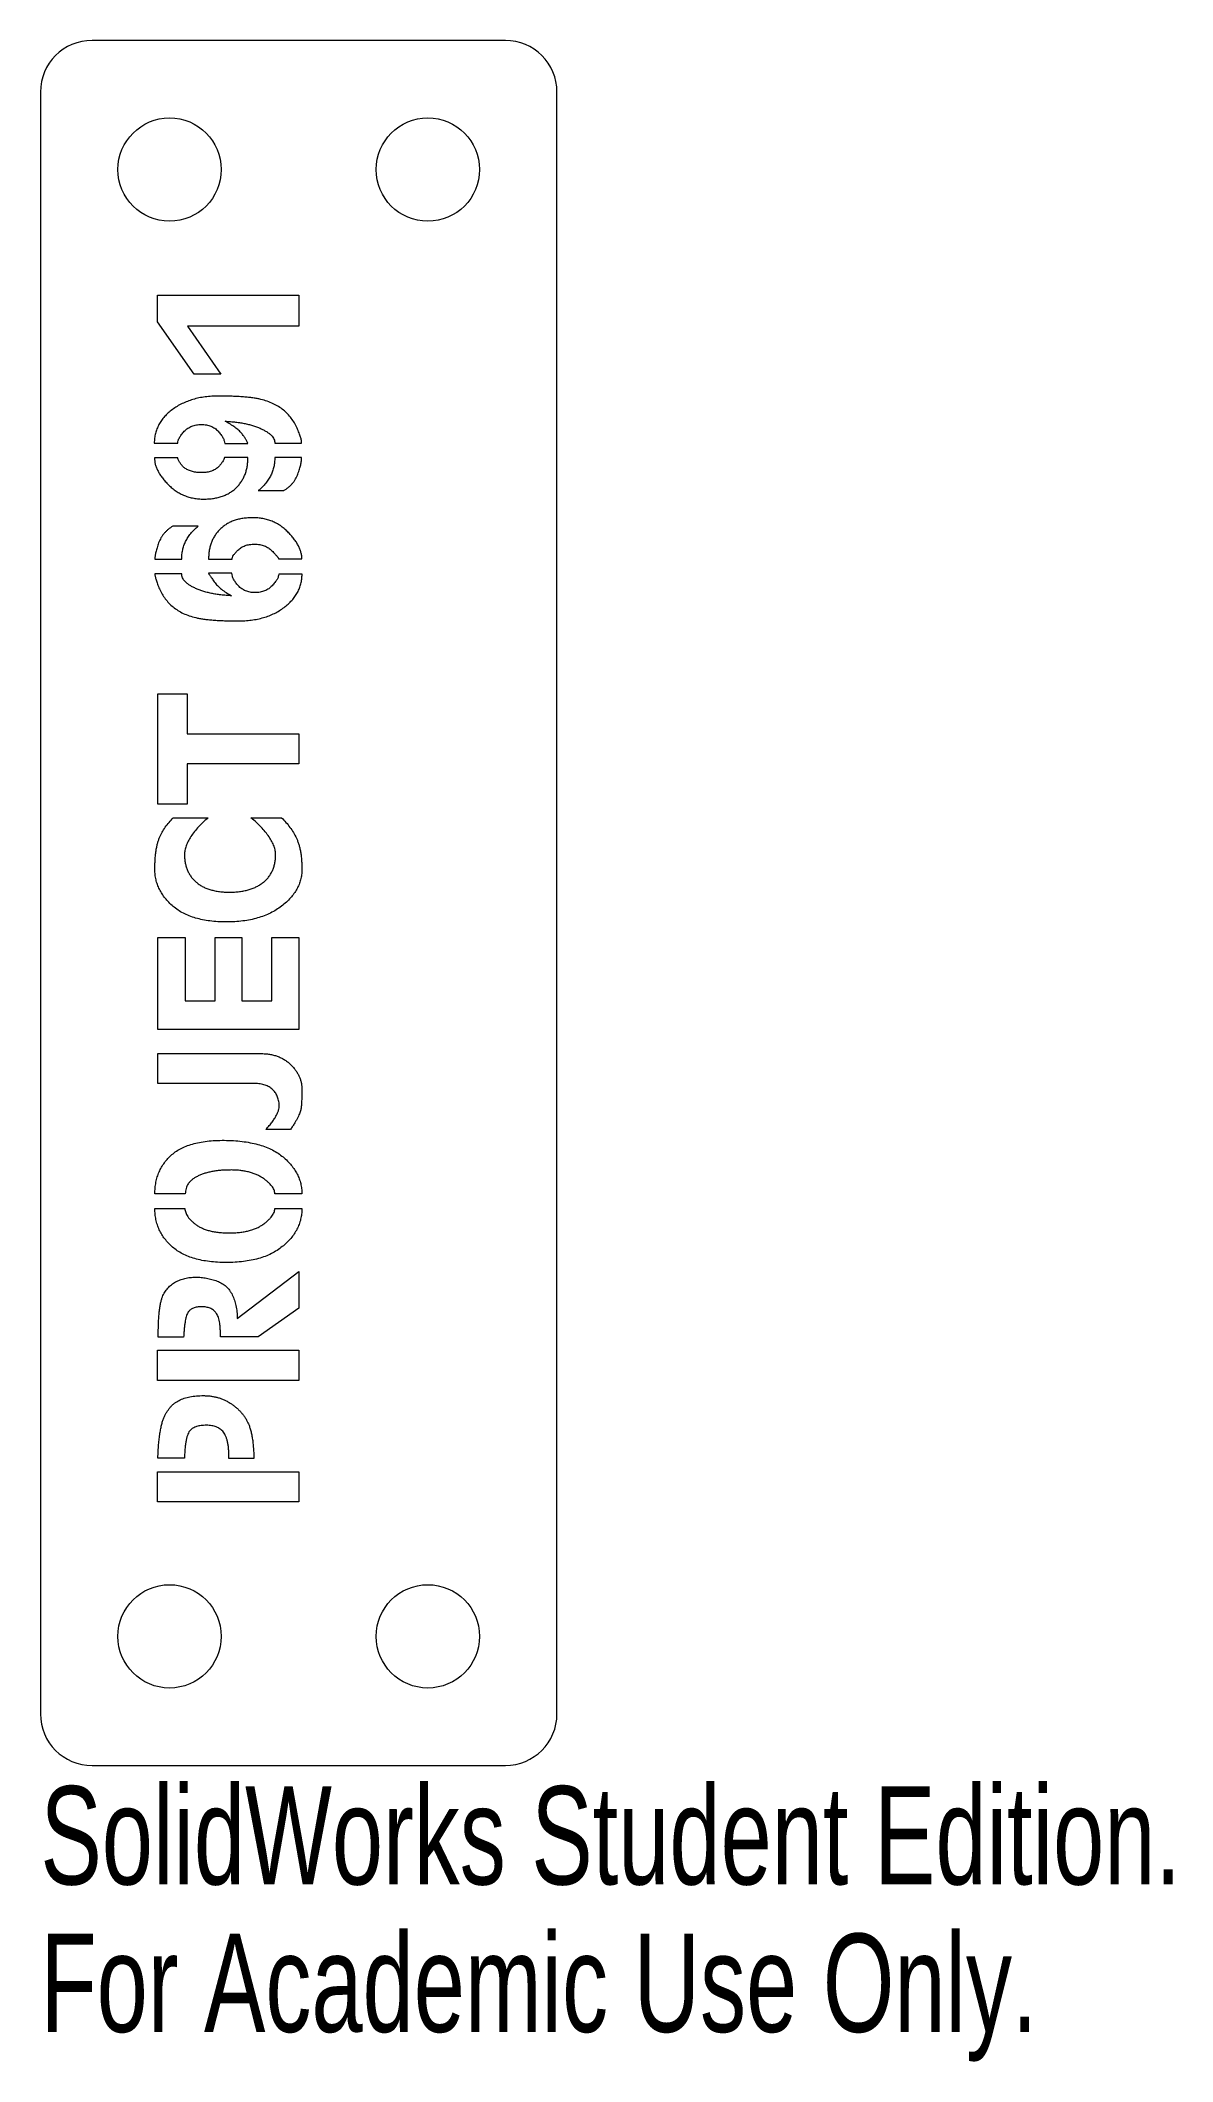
# Model space of a CAD drawing. Header units: inches. Extents: x -0.5 to 1.69, y -2.24 to 1.67.
import ezdxf

# ---------------------------------------------------------------- set-up
doc = ezdxf.new("R2010")
doc.units = ezdxf.units.IN
doc.header["$MEASUREMENT"] = 0
doc.styles.add('SLDTEXTSTYLE0', font='TXT', dxfattribs={"width": 0.7})

msp = doc.modelspace()

# ---------------------------------------------------------------- linework, layer by layer
at = {"color": 7, "linetype": 'Continuous', "lineweight": 15}
for p, q in [((0.4, 1.67), (-0.4, 1.67)), ((-0.5, 1.57), (-0.5, -1.57)), ((0.5, -1.57), (0.5, 1.57)), ((-0.2731, 1.1768), (0, 1.1768)), ((-0.2731, 1.1252), (-0.2731, 1.1768)), ((0, 1.1768), (0, 1.1166)), ((-0.2027, 1.024), (-0.2731, 1.1252)), ((-0.215, 1.1166), (-0.1507, 1.024)), ((0, 1.1166), (-0.215, 1.1166)), ((-0.1507, 1.024), (-0.2027, 1.024)), ((-0.2797, 0.8905), (-0.2343, 0.8905)), ((-0.2343, 0.8618), (-0.2793, 0.8618)), ((-0.0983, 0.8622), (-0.1437, 0.8622)), ((-0.1433, 0.8893), (-0.0983, 0.8893)), ((-0.0463, 0.8905), (0.0057, 0.8905)), ((0.0057, 0.8622), (-0.0463, 0.8622)), ((-0.0782, 0.7984), (-0.0291, 0.7984)), ((-0.1945, 0.7295), (-0.2437, 0.7295)), ((-0.2785, 0.6657), (-0.2264, 0.6657)), ((-0.1745, 0.6657), (-0.129, 0.6657)), ((-0.0389, 0.666), (0.0062, 0.666)), ((-0.2264, 0.637), (-0.2785, 0.6374)), ((-0.1294, 0.6382), (-0.1745, 0.6382)), ((0.0066, 0.6366), (-0.0385, 0.6366)), ((-0.273, 0.4049), (-0.2161, 0.4049)), ((-0.273, 0.1912), (-0.273, 0.4049)), ((-0.2161, 0.4049), (-0.2161, 0.3275)), ((-0.2161, 0.3275), (0, 0.3275)), ((0, 0.3275), (0, 0.2694)), ((0, 0.2694), (-0.2161, 0.2694)), ((-0.2161, 0.2694), (-0.2161, 0.1912)), ((-0.2161, 0.1912), (-0.273, 0.1912)), ((-0.2428, 0.165), (-0.1752, 0.165)), ((-0.0925, 0.165), (-0.0332, 0.165)), ((-0.273, -0.0669), (-0.2199, -0.0669)), ((-0.273, -0.2451), (-0.273, -0.0669)), ((-0.2199, -0.0669), (-0.2199, -0.1894)), ((-0.162, -0.0669), (-0.11, -0.0669)), ((-0.162, -0.1894), (-0.162, -0.0669)), ((-0.11, -0.0669), (-0.11, -0.1894)), ((-0.052, -0.0669), (0, -0.0669)), ((-0.052, -0.1894), (-0.052, -0.0669)), ((0, -0.0669), (0, -0.2451)), ((-0.2199, -0.1894), (-0.162, -0.1894)), ((-0.11, -0.1894), (-0.052, -0.1894)), ((0, -0.2451), (-0.273, -0.2451)), ((-0.2727, -0.2912), (-0.0713, -0.2916)), ((-0.2727, -0.3494), (-0.2727, -0.2912)), ((-0.0885, -0.3494), (-0.2727, -0.3494)), ((-0.016, -0.4386), (-0.0635, -0.4386)), ((-0.2195, -0.5631), (-0.2785, -0.5631)), ((0.0062, -0.5631), (-0.0463, -0.5631)), ((-0.2785, -0.5918), (-0.2203, -0.5918)), ((-0.0463, -0.5918), (0.0062, -0.5918)), ((-0.1191, -0.8044), (0, -0.7135)), ((0, -0.7135), (0, -0.7848)), ((0, -0.7848), (-0.0782, -0.84)), ((-0.2228, -0.8405), (-0.2719, -0.8405)), ((-0.0782, -0.84), (-0.1515, -0.84)), ((-0.2731, -0.8662), (0, -0.8662)), ((-0.2731, -0.9244), (-0.2731, -0.8662)), ((0, -0.8662), (0, -0.9244)), ((0, -0.9244), (-0.2731, -0.9244)), ((-0.2211, -1.0747), (-0.2727, -1.0747)), ((-0.0868, -1.0755), (-0.1351, -1.0755)), ((-0.2731, -1.1013), (0, -1.1013)), ((-0.2731, -1.1595), (-0.2731, -1.1013)), ((0, -1.1013), (0, -1.1595)), ((0, -1.1595), (-0.2731, -1.1595)), ((-0.4, -1.67), (0.4, -1.67))]:
    msp.add_line(p, q, dxfattribs=at)
for centre in [(-0.25, 1.42), (0.25, 1.42), (-0.25, -1.42), (0.25, -1.42)]:
    msp.add_circle(centre, 0.1, dxfattribs=at)
for centre, start, end in [((-0.4, 1.57), 90, 180), ((0.4, 1.57), 0, 90), ((-0.4, -1.57), 180, 270), ((0.4, -1.57), 270, 0)]:
    msp.add_arc(centre, 0.1, start, end, dxfattribs=at)
for points, knots in [([(0.0057, 0.8905), (0.0057, 0.8913), (0.0057, 0.893), (0.0052, 0.8957), (0.0045, 0.8988), (0.0035, 0.9022), (0.0022, 0.906), (0.0007, 0.9102), (-0.0012, 0.9148), (-0.004, 0.9213), (-0.0081, 0.9295), (-0.0142, 0.9386), (-0.0214, 0.947), (-0.0296, 0.9546), (-0.0389, 0.9614), (-0.0494, 0.9669), (-0.061, 0.9717), (-0.0716, 0.9747), (-0.0808, 0.9766), (-0.0888, 0.9779), (-0.0976, 0.979), (-0.1073, 0.9798), (-0.1179, 0.9806), (-0.1294, 0.981), (-0.1418, 0.9813), (-0.1548, 0.9815), (-0.168, 0.9811), (-0.1808, 0.98), (-0.193, 0.9779), (-0.2046, 0.975), (-0.2155, 0.9714), (-0.2258, 0.9669), (-0.2356, 0.9617), (-0.2445, 0.9555), (-0.2527, 0.9489), (-0.2598, 0.9418), (-0.2659, 0.9343), (-0.2708, 0.9263), (-0.2747, 0.9179), (-0.2775, 0.9091), (-0.2793, 0.8999), (-0.2796, 0.8937), (-0.2797, 0.8905)], [0, 0, 0, 0, 0.006138, 0.013452, 0.021841, 0.031342, 0.041929, 0.053815, 0.066862, 0.081083, 0.110539, 0.139443, 0.168649, 0.198129, 0.228408, 0.259846, 0.292772, 0.327794, 0.346908, 0.368253, 0.391845, 0.417732, 0.445932, 0.476452, 0.509314, 0.544526, 0.580068, 0.614166, 0.646856, 0.67827, 0.708741, 0.738587, 0.76778, 0.796642, 0.824678, 0.851243, 0.876848, 0.901491, 0.925896, 0.950155, 0.974634, 1, 1, 1, 1]), ([(-0.2343, 0.8905), (-0.2341, 0.8922), (-0.2337, 0.8958), (-0.2309, 0.9013), (-0.227, 0.9073), (-0.2225, 0.9123), (-0.2184, 0.9164), (-0.2147, 0.919), (-0.2109, 0.9214), (-0.2069, 0.9233), (-0.2026, 0.9247), (-0.1981, 0.9258), (-0.1933, 0.9263), (-0.1884, 0.9266), (-0.1835, 0.9263), (-0.1787, 0.9258), (-0.1742, 0.9247), (-0.17, 0.9233), (-0.166, 0.9214), (-0.1624, 0.919), (-0.1589, 0.9164), (-0.1549, 0.9123), (-0.1506, 0.9071), (-0.1466, 0.901), (-0.144, 0.895), (-0.1435, 0.8911), (-0.1433, 0.8893)], [0, 0, 0, 0, 0.0396149, 0.086132, 0.1419733, 0.2087026, 0.2446374, 0.2795917, 0.3145211, 0.3495468, 0.384918, 0.4213183, 0.458893, 0.4980862, 0.5372794, 0.5748541, 0.6112544, 0.6461838, 0.6803684, 0.7145053, 0.7487185, 0.783651, 0.8495301, 0.9066882, 0.9560199, 1, 1, 1, 1]), ([(-0.0983, 0.8893), (-0.0989, 0.8908), (-0.1001, 0.8941), (-0.1029, 0.8991), (-0.1065, 0.9042), (-0.1109, 0.9098), (-0.1165, 0.9156), (-0.1238, 0.9213), (-0.1326, 0.9271), (-0.139, 0.9307), (-0.1425, 0.9327)], [0, 0, 0, 0, 0.078431, 0.167922, 0.266676, 0.377732, 0.50328, 0.648192, 0.81328, 1, 1, 1, 1]), ([(-0.1425, 0.9327), (-0.139, 0.9325), (-0.1322, 0.9321), (-0.1222, 0.9311), (-0.1127, 0.9297), (-0.1038, 0.9282), (-0.0953, 0.9262), (-0.0874, 0.9239), (-0.0799, 0.9213), (-0.0731, 0.9184), (-0.0669, 0.9153), (-0.0614, 0.9122), (-0.0568, 0.9088), (-0.053, 0.9054), (-0.05, 0.9019), (-0.0478, 0.8982), (-0.0465, 0.8944), (-0.0464, 0.8918), (-0.0463, 0.8905)], [0, 0, 0, 0, 0.0938, 0.183113, 0.268611, 0.349745, 0.426854, 0.500671, 0.570763, 0.637855, 0.700066, 0.75649, 0.806849, 0.852533, 0.893098, 0.930296, 0.965421, 1, 1, 1, 1]), ([(-0.2793, 0.8618), (-0.2792, 0.8597), (-0.279, 0.8554), (-0.2777, 0.849), (-0.2755, 0.8426), (-0.2724, 0.836), (-0.2686, 0.8294), (-0.2638, 0.8227), (-0.2582, 0.816), (-0.2519, 0.8093), (-0.245, 0.8029), (-0.2375, 0.7973), (-0.2295, 0.7925), (-0.2212, 0.7887), (-0.2125, 0.7856), (-0.2033, 0.7835), (-0.1937, 0.7822), (-0.1839, 0.7818), (-0.1742, 0.7822), (-0.1649, 0.7832), (-0.1561, 0.7849), (-0.1479, 0.7873), (-0.1402, 0.7905), (-0.1331, 0.7942), (-0.1266, 0.7988), (-0.1207, 0.8039), (-0.1154, 0.8097), (-0.1109, 0.8159), (-0.1069, 0.8226), (-0.1038, 0.8297), (-0.1012, 0.8372), (-0.0996, 0.8452), (-0.0985, 0.8536), (-0.0984, 0.8593), (-0.0983, 0.8622)], [0, 0, 0, 0, 0.023422, 0.047723, 0.072822, 0.099555, 0.128106, 0.158325, 0.190902, 0.225837, 0.261417, 0.296076, 0.330183, 0.364215, 0.398521, 0.43339, 0.468999, 0.506071, 0.542695, 0.577513, 0.610764, 0.642505, 0.67305, 0.702841, 0.732138, 0.761362, 0.790387, 0.819095, 0.847568, 0.876491, 0.905774, 0.936002, 0.967342, 1, 1, 1, 1]), ([(-0.1437, 0.8622), (-0.1441, 0.8609), (-0.145, 0.858), (-0.1478, 0.8537), (-0.1514, 0.8489), (-0.1552, 0.8447), (-0.1588, 0.8413), (-0.162, 0.8392), (-0.1654, 0.8373), (-0.1692, 0.8358), (-0.1733, 0.8346), (-0.1777, 0.8337), (-0.1824, 0.8333), (-0.1889, 0.833), (-0.1968, 0.8335), (-0.2055, 0.8349), (-0.2131, 0.8375), (-0.2195, 0.841), (-0.2247, 0.8455), (-0.229, 0.8504), (-0.2323, 0.8559), (-0.2336, 0.8598), (-0.2343, 0.8618)], [0, 0, 0, 0, 0.035795, 0.079185, 0.131116, 0.19237, 0.224994, 0.258098, 0.292023, 0.326735, 0.363527, 0.402196, 0.442862, 0.486421, 0.57105, 0.646495, 0.714679, 0.777505, 0.83639, 0.89194, 0.945873, 1, 1, 1, 1]), ([(-0.0463, 0.8622), (-0.0464, 0.8592), (-0.0465, 0.8532), (-0.048, 0.8445), (-0.0504, 0.836), (-0.0537, 0.8279), (-0.0582, 0.8201), (-0.0638, 0.8125), (-0.0704, 0.8051), (-0.0755, 0.8007), (-0.0782, 0.7984)], [0, 0, 0, 0, 0.122717, 0.242019, 0.359413, 0.477219, 0.59773, 0.723812, 0.857649, 1, 1, 1, 1]), ([(-0.0291, 0.7984), (-0.0275, 0.7994), (-0.0243, 0.8013), (-0.0199, 0.8047), (-0.0158, 0.8084), (-0.0122, 0.8123), (-0.0088, 0.8164), (-0.006, 0.8208), (-0.0036, 0.8255), (-0.001, 0.832), (0.0015, 0.8396), (0.0039, 0.8481), (0.0054, 0.8555), (0.0056, 0.8601), (0.0057, 0.8622)], [0, 0, 0, 0, 0.075178, 0.148752, 0.220099, 0.290292, 0.359208, 0.428754, 0.49827, 0.568323, 0.701943, 0.817709, 0.916976, 1, 1, 1, 1]), ([(0.0062, 0.666), (0.0061, 0.6681), (0.0059, 0.6724), (0.0045, 0.6788), (0.0024, 0.6853), (-0.0006, 0.6918), (-0.0045, 0.6984), (-0.0092, 0.7051), (-0.0147, 0.7119), (-0.0211, 0.7186), (-0.0279, 0.725), (-0.0354, 0.7306), (-0.0433, 0.7353), (-0.0516, 0.7391), (-0.0603, 0.7422), (-0.0695, 0.7443), (-0.079, 0.7456), (-0.0888, 0.746), (-0.0985, 0.7456), (-0.1079, 0.7447), (-0.1166, 0.743), (-0.1249, 0.7405), (-0.1325, 0.7374), (-0.1396, 0.7336), (-0.1461, 0.729), (-0.1521, 0.7239), (-0.1573, 0.7182), (-0.1619, 0.7119), (-0.1659, 0.7053), (-0.169, 0.6982), (-0.1715, 0.6907), (-0.1732, 0.6827), (-0.1743, 0.6743), (-0.1744, 0.6686), (-0.1745, 0.6657)], [0, 0, 0, 0, 0.023449, 0.047777, 0.072906, 0.099577, 0.128161, 0.158414, 0.190889, 0.225712, 0.26117, 0.29587, 0.329826, 0.363897, 0.398033, 0.432943, 0.468592, 0.505707, 0.542373, 0.57723, 0.610303, 0.642081, 0.672865, 0.70269, 0.73202, 0.761278, 0.790336, 0.818899, 0.847595, 0.876349, 0.905666, 0.935929, 0.967305, 1, 1, 1, 1]), ([(-0.2437, 0.7295), (-0.2453, 0.7285), (-0.2485, 0.7265), (-0.2529, 0.7232), (-0.2569, 0.7195), (-0.2606, 0.7156), (-0.2638, 0.7114), (-0.2667, 0.707), (-0.2691, 0.7023), (-0.2718, 0.6959), (-0.2742, 0.6882), (-0.2766, 0.6797), (-0.2781, 0.6723), (-0.2783, 0.6678), (-0.2785, 0.6657)], [0, 0, 0, 0, 0.075225, 0.148846, 0.220763, 0.290428, 0.35952, 0.429111, 0.49867, 0.569068, 0.702523, 0.818362, 0.916923, 1, 1, 1, 1]), ([(-0.2264, 0.6657), (-0.2263, 0.6687), (-0.2262, 0.6747), (-0.2247, 0.6834), (-0.2224, 0.6919), (-0.219, 0.7), (-0.2146, 0.7078), (-0.209, 0.7154), (-0.2023, 0.7228), (-0.1972, 0.7272), (-0.1945, 0.7295)], [0, 0, 0, 0, 0.122677, 0.241941, 0.359081, 0.476849, 0.597322, 0.723363, 0.857695, 1, 1, 1, 1]), ([(-0.129, 0.6657), (-0.1288, 0.6668), (-0.1284, 0.6695), (-0.126, 0.6736), (-0.1223, 0.6782), (-0.1184, 0.6825), (-0.1146, 0.6859), (-0.1113, 0.6883), (-0.1076, 0.6903), (-0.1037, 0.6919), (-0.0995, 0.6932), (-0.0951, 0.6941), (-0.0903, 0.6946), (-0.0854, 0.6947), (-0.0804, 0.6946), (-0.0756, 0.6939), (-0.071, 0.6929), (-0.0666, 0.6916), (-0.0625, 0.6897), (-0.0587, 0.6874), (-0.0551, 0.6849), (-0.0519, 0.6818), (-0.0489, 0.6788), (-0.0463, 0.6761), (-0.0441, 0.6737), (-0.0422, 0.6716), (-0.0408, 0.6697), (-0.0398, 0.6682), (-0.0391, 0.6671), (-0.039, 0.6663), (-0.0389, 0.666)], [0, 0, 0, 0, 0.030308, 0.070802, 0.122734, 0.18717, 0.222559, 0.258366, 0.293995, 0.331298, 0.369323, 0.409119, 0.451007, 0.49526, 0.539514, 0.582046, 0.623075, 0.662898, 0.702256, 0.740984, 0.780118, 0.819528, 0.857425, 0.890545, 0.919631, 0.94435, 0.964434, 0.980165, 0.992041, 1, 1, 1, 1]), ([(-0.2785, 0.6374), (-0.2784, 0.6366), (-0.2784, 0.6348), (-0.2778, 0.6321), (-0.2772, 0.6289), (-0.2761, 0.6254), (-0.275, 0.6215), (-0.2733, 0.6173), (-0.2716, 0.6127), (-0.2687, 0.6061), (-0.2646, 0.598), (-0.2586, 0.5888), (-0.2513, 0.5805), (-0.2432, 0.5728), (-0.2338, 0.5661), (-0.2233, 0.5604), (-0.2117, 0.5558), (-0.2012, 0.5527), (-0.1919, 0.5508), (-0.184, 0.5495), (-0.1751, 0.5485), (-0.1654, 0.5476), (-0.1548, 0.5469), (-0.1433, 0.5464), (-0.1309, 0.5461), (-0.1179, 0.546), (-0.1047, 0.5463), (-0.0919, 0.5475), (-0.0798, 0.5495), (-0.0682, 0.5524), (-0.0573, 0.556), (-0.047, 0.5605), (-0.0373, 0.5658), (-0.0284, 0.5719), (-0.0203, 0.5785), (-0.0132, 0.5856), (-0.0072, 0.5931), (-0.0022, 0.6011), (0.0017, 0.6094), (0.0044, 0.6181), (0.0062, 0.6272), (0.0064, 0.6334), (0.0066, 0.6366)], [0, 0, 0, 0, 0.006456, 0.013953, 0.022466, 0.032122, 0.043014, 0.05496, 0.068103, 0.082331, 0.11166, 0.14071, 0.169708, 0.199309, 0.22973, 0.261045, 0.294133, 0.329021, 0.348144, 0.3695, 0.393102, 0.419002, 0.447215, 0.477751, 0.510629, 0.545857, 0.581416, 0.615531, 0.648237, 0.679666, 0.710152, 0.739868, 0.768937, 0.797682, 0.825611, 0.852189, 0.877585, 0.90224, 0.926372, 0.950445, 0.974935, 1, 1, 1, 1]), ([(-0.1302, 0.5948), (-0.1337, 0.595), (-0.1406, 0.5954), (-0.1506, 0.5964), (-0.16, 0.5977), (-0.169, 0.5993), (-0.1774, 0.6012), (-0.1854, 0.6034), (-0.1928, 0.6061), (-0.1997, 0.6089), (-0.2059, 0.6121), (-0.2113, 0.6152), (-0.216, 0.6186), (-0.2197, 0.622), (-0.2228, 0.6256), (-0.2248, 0.6293), (-0.2262, 0.6331), (-0.2264, 0.6357), (-0.2264, 0.637)], [0, 0, 0, 0, 0.093738, 0.183519, 0.268886, 0.349967, 0.427025, 0.500647, 0.570693, 0.637741, 0.699911, 0.755843, 0.806907, 0.852171, 0.892709, 0.930342, 0.965444, 1, 1, 1, 1]), ([(-0.1745, 0.6382), (-0.1744, 0.638), (-0.1743, 0.6375), (-0.1737, 0.6366), (-0.1729, 0.6351), (-0.1716, 0.6334), (-0.17, 0.6311), (-0.1682, 0.6284), (-0.1659, 0.6252), (-0.1624, 0.6204), (-0.1572, 0.6141), (-0.1495, 0.6072), (-0.1404, 0.6006), (-0.1337, 0.5968), (-0.1302, 0.5948)], [0, 0, 0, 0, 0.0089362, 0.0262284, 0.0515915, 0.0868617, 0.1302329, 0.1830165, 0.2444466, 0.3145327, 0.4675864, 0.6322683, 0.808244, 1, 1, 1, 1]), ([(-0.0385, 0.6366), (-0.0387, 0.6349), (-0.0393, 0.6314), (-0.0421, 0.6261), (-0.0461, 0.6202), (-0.0505, 0.6151), (-0.0546, 0.6111), (-0.0581, 0.6083), (-0.0619, 0.6061), (-0.0659, 0.6041), (-0.0702, 0.6028), (-0.0747, 0.6016), (-0.0794, 0.6011), (-0.0844, 0.6008), (-0.0893, 0.6011), (-0.094, 0.6016), (-0.0985, 0.6027), (-0.1027, 0.6041), (-0.1067, 0.6061), (-0.1103, 0.6084), (-0.1138, 0.611), (-0.1178, 0.6152), (-0.1221, 0.6203), (-0.1261, 0.6265), (-0.1287, 0.6324), (-0.1292, 0.6363), (-0.1294, 0.6382)], [0, 0, 0, 0, 0.038645, 0.084707, 0.140658, 0.207367, 0.243117, 0.277477, 0.312556, 0.347308, 0.382831, 0.418932, 0.457132, 0.496493, 0.535854, 0.573589, 0.60969, 0.644769, 0.6791, 0.713383, 0.747742, 0.782825, 0.849347, 0.90675, 0.956293, 1, 1, 1, 1]), ([(-0.0332, 0.165), (-0.0303, 0.1621), (-0.0245, 0.1562), (-0.0169, 0.1465), (-0.0102, 0.1363), (-0.0052, 0.1274), (-0.0019, 0.1197), (0.0003, 0.1134), (0.0021, 0.1065), (0.0036, 0.0991), (0.0048, 0.0911), (0.0056, 0.0826), (0.006, 0.0735), (0.0063, 0.064), (0.0058, 0.0544), (0.0039, 0.0448), (0.0008, 0.0356), (-0.0036, 0.0266), (-0.0091, 0.0179), (-0.0159, 0.0095), (-0.024, 0.0014), (-0.0332, -0.0063), (-0.0434, -0.0135), (-0.0546, -0.0198), (-0.0667, -0.0251), (-0.0797, -0.0293), (-0.0935, -0.0327), (-0.1082, -0.0351), (-0.1239, -0.0365), (-0.14, -0.037), (-0.1561, -0.0365), (-0.1716, -0.0351), (-0.186, -0.0328), (-0.1994, -0.0295), (-0.2118, -0.0252), (-0.2233, -0.0201), (-0.2337, -0.0139), (-0.2431, -0.0068), (-0.2513, 0.001), (-0.2586, 0.009), (-0.2647, 0.0175), (-0.2697, 0.0263), (-0.2737, 0.0354), (-0.2764, 0.0449), (-0.2781, 0.0547), (-0.2785, 0.0647), (-0.2784, 0.0744), (-0.2779, 0.0837), (-0.2773, 0.0924), (-0.2763, 0.1005), (-0.2751, 0.1079), (-0.2734, 0.1147), (-0.2717, 0.1209), (-0.2688, 0.1283), (-0.2645, 0.1369), (-0.2584, 0.1468), (-0.2512, 0.1563), (-0.2456, 0.1621), (-0.2428, 0.165)], [0, 0, 0, 0, 0.0203947, 0.0404962, 0.0604727, 0.0803667, 0.090627, 0.1016167, 0.113178, 0.1255518, 0.138799, 0.1527461, 0.1676178, 0.1833455, 0.1992942, 0.2151139, 0.2309836, 0.2472639, 0.2640667, 0.2816671, 0.300268, 0.3201041, 0.3405968, 0.3615464, 0.3830618, 0.4053469, 0.4286307, 0.4530303, 0.4786653, 0.5056614, 0.5325604, 0.5578088, 0.5817137, 0.6042203, 0.6256777, 0.6461388, 0.665899, 0.6851576, 0.7037686, 0.7215032, 0.7384743, 0.7549929, 0.7711672, 0.7872612, 0.8034107, 0.8199354, 0.8361469, 0.8514064, 0.8657153, 0.878923, 0.8912265, 0.9026929, 0.9131996, 0.9228796, 0.9415899, 0.960553, 0.9800066, 1, 1, 1, 1]), ([(-0.1752, 0.165), (-0.179, 0.1617), (-0.1861, 0.1554), (-0.1957, 0.1457), (-0.2037, 0.1361), (-0.2102, 0.1267), (-0.2153, 0.1175), (-0.2189, 0.1086), (-0.2209, 0.0998), (-0.2214, 0.0912), (-0.2206, 0.0831), (-0.2193, 0.0754), (-0.2174, 0.0682), (-0.2147, 0.0615), (-0.2114, 0.0552), (-0.2075, 0.0493), (-0.2027, 0.0441), (-0.1975, 0.0392), (-0.1915, 0.0348), (-0.1849, 0.0311), (-0.1779, 0.0279), (-0.1702, 0.0254), (-0.162, 0.0234), (-0.1532, 0.0219), (-0.1438, 0.0211), (-0.1341, 0.0208), (-0.1244, 0.0211), (-0.115, 0.0219), (-0.1061, 0.0233), (-0.0978, 0.0252), (-0.09, 0.0278), (-0.0827, 0.0309), (-0.076, 0.0346), (-0.0698, 0.0388), (-0.0642, 0.0435), (-0.0593, 0.0487), (-0.0551, 0.0545), (-0.0517, 0.0607), (-0.0487, 0.0674), (-0.0467, 0.0746), (-0.0453, 0.0823), (-0.0445, 0.0904), (-0.0447, 0.0989), (-0.0469, 0.1078), (-0.0505, 0.1168), (-0.0558, 0.1261), (-0.0627, 0.1356), (-0.0712, 0.1452), (-0.0811, 0.1553), (-0.0886, 0.1617), (-0.0925, 0.165)], [0, 0, 0, 0, 0.03426, 0.065687, 0.094434, 0.120602, 0.144515, 0.166489, 0.187027, 0.206552, 0.225288, 0.243128, 0.260226, 0.276807, 0.292966, 0.309149, 0.325372, 0.341869, 0.358748, 0.376029, 0.393843, 0.41238, 0.431755, 0.452217, 0.473705, 0.496481, 0.519257, 0.541017, 0.561591, 0.581199, 0.599995, 0.618074, 0.635645, 0.652811, 0.669638, 0.686036, 0.702232, 0.718651, 0.735263, 0.752434, 0.770188, 0.788948, 0.808459, 0.829028, 0.851305, 0.875722, 0.902393, 0.931966, 0.964451, 1, 1, 1, 1]), ([(-0.0713, -0.2916), (-0.0684, -0.2918), (-0.0628, -0.292), (-0.0546, -0.2931), (-0.0469, -0.295), (-0.0396, -0.2973), (-0.0327, -0.3005), (-0.0263, -0.3041), (-0.0203, -0.3085), (-0.0149, -0.3134), (-0.01, -0.3188), (-0.0056, -0.3242), (-0.002, -0.33), (0.001, -0.3358), (0.0033, -0.3418), (0.005, -0.3479), (0.0059, -0.3542), (0.0063, -0.3625), (0.0061, -0.3722), (0.0058, -0.3827), (0.0052, -0.3915), (0.0046, -0.3979), (0.0036, -0.4027), (0.0023, -0.4065), (0.0005, -0.4107), (-0.0018, -0.4154), (-0.0045, -0.4206), (-0.0079, -0.4262), (-0.0117, -0.4323), (-0.0145, -0.4364), (-0.016, -0.4386)], [0, 0, 0, 0, 0.043421, 0.085055, 0.124998, 0.163371, 0.201092, 0.238311, 0.275316, 0.312771, 0.349362, 0.384698, 0.418692, 0.451574, 0.483654, 0.515844, 0.547884, 0.580213, 0.641485, 0.694417, 0.738751, 0.77486, 0.791977, 0.812108, 0.835421, 0.861622, 0.891439, 0.924141, 0.960543, 1, 1, 1, 1]), ([(-0.0635, -0.4386), (-0.0612, -0.4362), (-0.057, -0.4315), (-0.0515, -0.4244), (-0.0468, -0.4177), (-0.0432, -0.4113), (-0.0403, -0.4053), (-0.0386, -0.3996), (-0.0376, -0.3942), (-0.0378, -0.3876), (-0.0393, -0.3802), (-0.0422, -0.3721), (-0.0465, -0.3652), (-0.0511, -0.3604), (-0.0554, -0.3571), (-0.059, -0.355), (-0.063, -0.3533), (-0.0674, -0.3518), (-0.0721, -0.3507), (-0.0772, -0.35), (-0.0827, -0.3495), (-0.0865, -0.3494), (-0.0885, -0.3494)], [0, 0, 0, 0, 0.076341, 0.145585, 0.208538, 0.265633, 0.316516, 0.36263, 0.404462, 0.442986, 0.514382, 0.579957, 0.641532, 0.702494, 0.73358, 0.765824, 0.799296, 0.834674, 0.872373, 0.91225, 0.954589, 1, 1, 1, 1]), ([(-0.2785, -0.5631), (-0.2783, -0.5593), (-0.2781, -0.5518), (-0.2766, -0.5409), (-0.274, -0.5306), (-0.2704, -0.5207), (-0.2658, -0.5115), (-0.26, -0.5028), (-0.2533, -0.4947), (-0.2455, -0.4871), (-0.2366, -0.4802), (-0.2264, -0.4745), (-0.215, -0.4695), (-0.2023, -0.4657), (-0.1884, -0.4626), (-0.1732, -0.4607), (-0.1568, -0.4596), (-0.1396, -0.4595), (-0.1223, -0.4603), (-0.1058, -0.462), (-0.0904, -0.4647), (-0.0761, -0.4682), (-0.0629, -0.4726), (-0.0509, -0.478), (-0.04, -0.4843), (-0.0303, -0.4916), (-0.0218, -0.4995), (-0.0143, -0.5075), (-0.0081, -0.5161), (-0.0028, -0.5248), (0.0011, -0.534), (0.0041, -0.5434), (0.0058, -0.5531), (0.006, -0.5598), (0.0062, -0.5631)], [0, 0, 0, 0, 0.028761, 0.056418, 0.083238, 0.10956, 0.135524, 0.161545, 0.188118, 0.215312, 0.243594, 0.273085, 0.304246, 0.337613, 0.373449, 0.411943, 0.453329, 0.49777, 0.54241, 0.584382, 0.623717, 0.660734, 0.695655, 0.728806, 0.760526, 0.790991, 0.820221, 0.848072, 0.874618, 0.900178, 0.92517, 0.949923, 0.974817, 1, 1, 1, 1]), ([(-0.0463, -0.5631), (-0.0463, -0.5618), (-0.0465, -0.5593), (-0.0477, -0.5555), (-0.0496, -0.5517), (-0.0522, -0.5479), (-0.0555, -0.544), (-0.0596, -0.5402), (-0.0644, -0.5363), (-0.0699, -0.5324), (-0.076, -0.5287), (-0.0826, -0.5256), (-0.0898, -0.5228), (-0.0975, -0.5206), (-0.1056, -0.519), (-0.1143, -0.5178), (-0.1234, -0.5171), (-0.1329, -0.517), (-0.1424, -0.5172), (-0.1515, -0.5178), (-0.1602, -0.5188), (-0.1683, -0.5201), (-0.176, -0.5218), (-0.1832, -0.5239), (-0.1899, -0.5263), (-0.1961, -0.5292), (-0.2016, -0.5323), (-0.2065, -0.5358), (-0.2106, -0.5396), (-0.214, -0.5436), (-0.2165, -0.5481), (-0.2183, -0.5528), (-0.2194, -0.5579), (-0.2195, -0.5613), (-0.2195, -0.5631)], [0, 0, 0, 0, 0.017486, 0.035668, 0.055068, 0.076372, 0.100078, 0.12627, 0.15514, 0.18665, 0.219867, 0.254223, 0.28999, 0.326805, 0.365712, 0.406156, 0.448836, 0.493881, 0.538932, 0.581573, 0.622186, 0.660525, 0.697327, 0.732209, 0.765423, 0.797071, 0.827025, 0.854551, 0.880353, 0.904693, 0.928341, 0.95169, 0.97537, 1, 1, 1, 1]), ([(0.0062, -0.5918), (0.0061, -0.5953), (0.0058, -0.6022), (0.004, -0.6125), (0.001, -0.6224), (-0.0032, -0.6318), (-0.0086, -0.6409), (-0.0152, -0.6496), (-0.023, -0.6579), (-0.0319, -0.6657), (-0.0419, -0.6729), (-0.053, -0.6792), (-0.0651, -0.6845), (-0.0782, -0.6887), (-0.0922, -0.6921), (-0.1073, -0.6945), (-0.1234, -0.6958), (-0.14, -0.6963), (-0.1567, -0.6959), (-0.1725, -0.6944), (-0.1873, -0.6922), (-0.2009, -0.689), (-0.2135, -0.6847), (-0.2249, -0.6796), (-0.2352, -0.6735), (-0.2443, -0.6665), (-0.2523, -0.6588), (-0.2593, -0.6506), (-0.2653, -0.6419), (-0.2701, -0.6328), (-0.2739, -0.6232), (-0.2765, -0.6131), (-0.2782, -0.6026), (-0.2784, -0.5954), (-0.2785, -0.5918)], [0, 0, 0, 0, 0.026681, 0.05281, 0.078613, 0.104673, 0.131109, 0.158557, 0.187039, 0.217153, 0.248259, 0.280298, 0.31347, 0.348113, 0.384448, 0.422952, 0.463519, 0.506487, 0.549306, 0.589425, 0.626996, 0.662388, 0.695563, 0.727109, 0.757036, 0.786071, 0.814119, 0.841196, 0.867679, 0.893588, 0.919461, 0.945635, 0.97243, 1, 1, 1, 1]), ([(-0.2203, -0.5918), (-0.2202, -0.5931), (-0.2201, -0.5957), (-0.2188, -0.5997), (-0.2171, -0.6036), (-0.2146, -0.6075), (-0.2115, -0.6115), (-0.2078, -0.6154), (-0.2034, -0.6193), (-0.1984, -0.6232), (-0.1927, -0.627), (-0.1863, -0.6301), (-0.1792, -0.6329), (-0.1715, -0.635), (-0.1632, -0.6368), (-0.1542, -0.6379), (-0.1446, -0.6387), (-0.1345, -0.6389), (-0.1244, -0.6387), (-0.1147, -0.638), (-0.1056, -0.6367), (-0.0971, -0.6349), (-0.0892, -0.6326), (-0.0819, -0.6298), (-0.0752, -0.6265), (-0.0693, -0.6227), (-0.0639, -0.6186), (-0.0593, -0.6146), (-0.0553, -0.6107), (-0.052, -0.6068), (-0.0495, -0.603), (-0.0476, -0.5992), (-0.0465, -0.5955), (-0.0463, -0.593), (-0.0463, -0.5918)], [0, 0, 0, 0, 0.018334, 0.037306, 0.05722, 0.078684, 0.101894, 0.127099, 0.154674, 0.184402, 0.21597, 0.249326, 0.284311, 0.321383, 0.360934, 0.403284, 0.448179, 0.495981, 0.544059, 0.589229, 0.632202, 0.672564, 0.710586, 0.746959, 0.78155, 0.814961, 0.846508, 0.874912, 0.901086, 0.92443, 0.945959, 0.965234, 0.983068, 1, 1, 1, 1]), ([(-0.2719, -0.8405), (-0.2719, -0.8358), (-0.2719, -0.8269), (-0.2714, -0.8142), (-0.2709, -0.8026), (-0.2699, -0.7923), (-0.2689, -0.7832), (-0.2675, -0.7752), (-0.2658, -0.7685), (-0.2634, -0.7612), (-0.2594, -0.7535), (-0.2536, -0.7455), (-0.2466, -0.7389), (-0.2386, -0.7336), (-0.2297, -0.7296), (-0.2202, -0.7266), (-0.2101, -0.725), (-0.1996, -0.7244), (-0.1889, -0.7249), (-0.1783, -0.7263), (-0.1679, -0.7287), (-0.1595, -0.7314), (-0.1531, -0.7341), (-0.1486, -0.7366), (-0.1444, -0.7394), (-0.1405, -0.7425), (-0.137, -0.746), (-0.1339, -0.7499), (-0.131, -0.7542), (-0.1276, -0.7604), (-0.1241, -0.7688), (-0.1213, -0.7799), (-0.1194, -0.7918), (-0.1192, -0.8001), (-0.1191, -0.8044)], [0, 0, 0, 0, 0.048303, 0.092517, 0.132649, 0.168563, 0.200456, 0.228436, 0.252364, 0.272579, 0.308336, 0.34217, 0.375028, 0.408091, 0.441755, 0.475952, 0.511195, 0.548043, 0.585692, 0.622609, 0.659305, 0.696093, 0.714229, 0.731978, 0.749308, 0.766546, 0.783696, 0.800934, 0.81872, 0.836847, 0.874444, 0.913581, 0.955351, 1, 1, 1, 1]), ([(-0.1515, -0.84), (-0.1515, -0.8372), (-0.1515, -0.8319), (-0.1518, -0.8242), (-0.1525, -0.8172), (-0.1533, -0.8109), (-0.1545, -0.8055), (-0.1561, -0.8007), (-0.1578, -0.7967), (-0.16, -0.7934), (-0.1625, -0.7907), (-0.1652, -0.7882), (-0.1683, -0.7863), (-0.1716, -0.7846), (-0.1753, -0.7834), (-0.1792, -0.7825), (-0.1835, -0.782), (-0.188, -0.7818), (-0.1924, -0.782), (-0.1965, -0.7824), (-0.2004, -0.7832), (-0.2038, -0.7842), (-0.2069, -0.7857), (-0.2095, -0.7875), (-0.2119, -0.7895), (-0.214, -0.792), (-0.2157, -0.7951), (-0.2171, -0.799), (-0.2185, -0.8037), (-0.2196, -0.8093), (-0.2207, -0.8159), (-0.2215, -0.8233), (-0.2222, -0.8316), (-0.2226, -0.8374), (-0.2228, -0.8405)], [0, 0, 0, 0, 0.053251, 0.102052, 0.146493, 0.186267, 0.221654, 0.252842, 0.28037, 0.305021, 0.327849, 0.350427, 0.373206, 0.396684, 0.421232, 0.446612, 0.473822, 0.502719, 0.531241, 0.557661, 0.582151, 0.604924, 0.626061, 0.646342, 0.665744, 0.685189, 0.706679, 0.732794, 0.763649, 0.800054, 0.841852, 0.889063, 0.941755, 1, 1, 1, 1]), ([(-0.2727, -1.0747), (-0.2725, -1.0702), (-0.2721, -1.0615), (-0.2712, -1.049), (-0.2701, -1.0376), (-0.2687, -1.0272), (-0.2671, -1.0178), (-0.2652, -1.0094), (-0.2631, -1.002), (-0.2606, -0.9956), (-0.2579, -0.99), (-0.2549, -0.9848), (-0.2516, -0.9801), (-0.2482, -0.9758), (-0.2445, -0.9719), (-0.2404, -0.9686), (-0.2362, -0.9656), (-0.23, -0.9622), (-0.2214, -0.9588), (-0.2102, -0.9559), (-0.1976, -0.9543), (-0.1865, -0.9538), (-0.1773, -0.9541), (-0.1704, -0.9547), (-0.1637, -0.9559), (-0.1571, -0.9574), (-0.1508, -0.9595), (-0.1446, -0.9619), (-0.1386, -0.9648), (-0.1329, -0.9682), (-0.1274, -0.9719), (-0.1222, -0.9759), (-0.1174, -0.9801), (-0.1129, -0.9846), (-0.1089, -0.9894), (-0.1051, -0.9944), (-0.1018, -0.9998), (-0.0988, -1.0054), (-0.096, -1.0115), (-0.0938, -1.0184), (-0.0917, -1.0261), (-0.0901, -1.0345), (-0.0887, -1.0436), (-0.0878, -1.0536), (-0.0871, -1.0643), (-0.0869, -1.0717), (-0.0868, -1.0755)], [0, 0, 0, 0, 0.038618, 0.074405, 0.107215, 0.137266, 0.164413, 0.188874, 0.210766, 0.229994, 0.247625, 0.264602, 0.280887, 0.296529, 0.311843, 0.326854, 0.341684, 0.356375, 0.387037, 0.420069, 0.455934, 0.495051, 0.515195, 0.535077, 0.554462, 0.573585, 0.592631, 0.611544, 0.630384, 0.649564, 0.668568, 0.687145, 0.705368, 0.723432, 0.741325, 0.759224, 0.777014, 0.795107, 0.813968, 0.834672, 0.857078, 0.881564, 0.907907, 0.936475, 0.967163, 1, 1, 1, 1]), ([(-0.1351, -1.0755), (-0.1351, -1.0725), (-0.1351, -1.0667), (-0.1356, -1.0585), (-0.1363, -1.0509), (-0.1374, -1.0442), (-0.1389, -1.0382), (-0.1409, -1.0329), (-0.143, -1.0283), (-0.1457, -1.0246), (-0.1486, -1.0214), (-0.1519, -1.0187), (-0.1556, -1.0164), (-0.1595, -1.0145), (-0.1639, -1.0131), (-0.1685, -1.012), (-0.1735, -1.0114), (-0.1787, -1.0112), (-0.1839, -1.0114), (-0.1888, -1.0118), (-0.1934, -1.0126), (-0.1975, -1.0137), (-0.2013, -1.0151), (-0.2047, -1.0168), (-0.2077, -1.0188), (-0.2105, -1.0212), (-0.2128, -1.0245), (-0.2148, -1.0286), (-0.2166, -1.0337), (-0.2179, -1.04), (-0.2192, -1.0472), (-0.22, -1.0554), (-0.2208, -1.0647), (-0.221, -1.0713), (-0.2211, -1.0747)], [0, 0, 0, 0, 0.0506269, 0.0966963, 0.1389386, 0.1771801, 0.2116893, 0.2426729, 0.2706421, 0.2957983, 0.3196819, 0.3431958, 0.3671527, 0.3917209, 0.4168335, 0.443321, 0.4713119, 0.5011211, 0.5305868, 0.5581778, 0.5836905, 0.6076061, 0.630223, 0.6513842, 0.6713913, 0.6910673, 0.7121118, 0.7375644, 0.7677024, 0.8030191, 0.8439811, 0.8902781, 0.942379, 1, 1, 1, 1])]:
    msp.add_open_spline(points, degree=3, knots=knots, dxfattribs=at)

# ---------------------------------------------------------------- texts
at = {"color": 7, "linetype": 'Continuous', "char_height": 0.1903, "attachment_point": 1, "style": 'SLDTEXTSTYLE0'}
for s, insert in [('SolidWorks Student Edition.', (-0.5, -1.7101)), ('For Academic Use Only.', (-0.5, -1.9956))]:
    msp.add_mtext(s, dxfattribs=dict(at, insert=insert))

doc.saveas('drawing.dxf')
